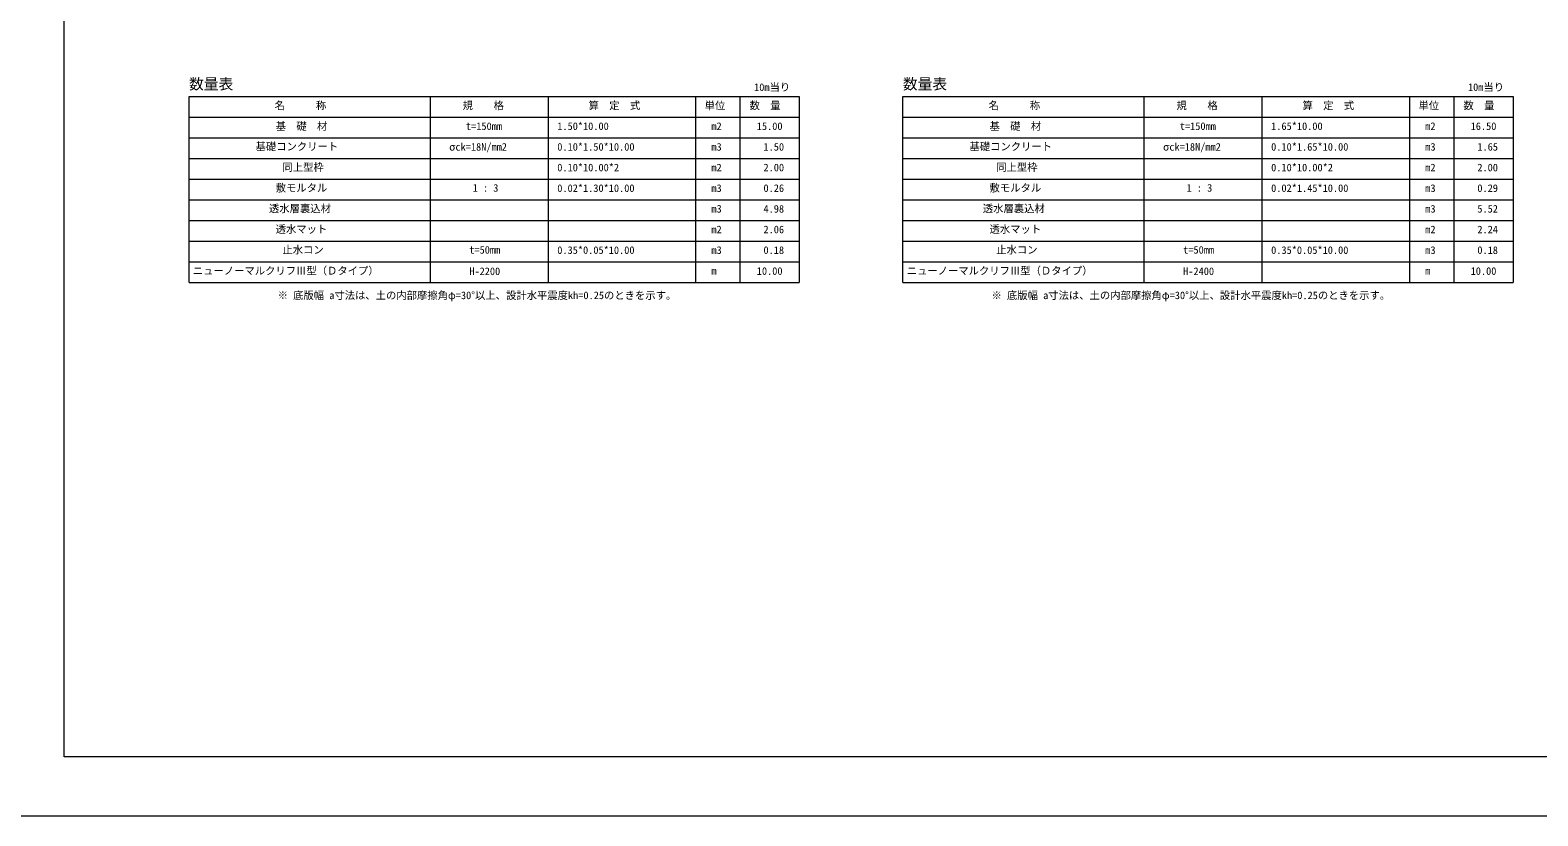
# Model space of a CAD drawing. Units: millimetres, scale not verified. Extents: x -1 to 252299, y 59402 to 118802.
# Drawn here: x 85249 to 136360, y 59402 to 86027 of the extents above; entities that cross this region are included whole.
import ezdxf
from ezdxf.enums import TextEntityAlignment as Align

# ---------------------------------------------------------------- set-up
doc = ezdxf.new("R2010")
doc.units = ezdxf.units.MM
doc.header["$LTSCALE"] = 300
doc.layers.add('D-MTR', color=1, linetype='Continuous')
doc.layers.add('D-MTR-TXT', color=1, linetype='Continuous')
for name, color, linetype, lineweight in [('D-MTR-FRAM', 7, 'Continuous', 18), ('D-TTL(外枠）', 2, 'Continuous', 18), ('DEFPOINTS_3', 7, 'Continuous', 18)]:
    doc.layers.add(name, color=color, linetype=linetype, lineweight=lineweight)
doc.styles.add('ＭＳ ゴシック', font='')
doc.styles.get('ＭＳ ゴシック').set_extended_font_data('MS Gothic')

msp = doc.modelspace()

# ---------------------------------------------------------------- linework, layer by layer
at = {"layer": 'D-MTR-FRAM'}
for p, q in [((90634.2, 83776.1), (111318.5, 83776.1)), ((90634.2, 77476.1), (90634.2, 83776.1)), ((98818.5, 77476.1), (98818.5, 83776.1)), ((102818.5, 77476.1), (102818.5, 83776.1)), ((107818.5, 77476.1), (107818.5, 83776.1)), ((109318.5, 77476.1), (109318.5, 83776.1)), ((109318.5, 77476.1), (109318.5, 83776.1)), ((111318.5, 83776.1), (111318.5, 77476.1)), ((114834.3, 83776.1), (135518.6, 83776.1)), ((114834.3, 77476.1), (114834.3, 83776.1)), ((123018.6, 77476.1), (123018.6, 83776.1)), ((127018.6, 77476.1), (127018.6, 83776.1)), ((132018.6, 77476.1), (132018.6, 83776.1)), ((133518.6, 77476.1), (133518.6, 83776.1)), ((133518.6, 77476.1), (133518.6, 83776.1)), ((135518.6, 83776.1), (135518.6, 77476.1)), ((90634.2, 83076.1), (111318.5, 83076.1)), ((114834.3, 83076.1), (135518.6, 83076.1)), ((90634.2, 82376.1), (111318.5, 82376.1)), ((114834.3, 82376.1), (135518.6, 82376.1)), ((90634.2, 81676.1), (111318.5, 81676.1)), ((114834.3, 81676.1), (135518.6, 81676.1)), ((90634.2, 80976.1), (111318.5, 80976.1)), ((114834.3, 80976.1), (135518.6, 80976.1)), ((90634.2, 80276.1), (111318.5, 80276.1)), ((114834.3, 80276.1), (135518.6, 80276.1)), ((90634.2, 79576.1), (111318.5, 79576.1)), ((114834.3, 79576.1), (135518.6, 79576.1)), ((90634.2, 78876.1), (111318.5, 78876.1)), ((114834.3, 78876.1), (135518.6, 78876.1)), ((90634.2, 78176.1), (111318.5, 78176.1)), ((114834.3, 78176.1), (135518.6, 78176.1)), ((90634.2, 77476.1), (111318.5, 77476.1)), ((114834.3, 77476.1), (135518.6, 77476.1))]:
    msp.add_line(p, q, dxfattribs=at)
at = {"layer": 'D-TTL(外枠）'}
for p, q in [((86398.9, 61402.1), (86398.9, 116802.1)), ((165898.9, 61402.1), (86398.9, 61402.1))]:
    msp.add_line(p, q, dxfattribs=at)
at = {"layer": 'DEFPOINTS_3'}
msp.add_line((84098.9, 59402.1), (168198.9, 59402.1), dxfattribs=at)

# ---------------------------------------------------------------- texts
at = {"layer": 'D-MTR', "style": 'ＭＳ ゴシック'}
for p in [(90634.2, 83909.5), (114834.3, 83909.5)]:
    msp.add_text('数量表', height=366.6, dxfattribs=at).set_placement(p, align=Align.BOTTOM_LEFT)
at = {"layer": 'D-MTR-TXT', "style": 'ＭＳ ゴシック'}
for s, p in [('10m当り', (109790.7, 83889.5)), ('10m当り', (133990.8, 83889.5)), ('名\u3000\u3000\u3000称', (93536.7, 83267.5)), ('規\u3000\u3000格', (99908.9, 83267.5)), ('算\u3000定\u3000式', (104181.5, 83267.5)), ('単位', (108113.7, 83267.5)), ('数\u3000量', (109636.3, 83267.5)), ('名\u3000\u3000\u3000称', (117736.8, 83267.5)), ('規\u3000\u3000格', (124109, 83267.5)), ('算\u3000定\u3000式', (128381.6, 83267.5)), ('単位', (132313.8, 83267.5)), ('数\u3000量', (133836.4, 83267.5)), ('基\u3000礎\u3000材', (93572.5, 82567.5)), ('t=150mm', (100022.6, 82567.5)), ('1.50*10.00', (103118.5, 82567.5)), ('m2', (108343.5, 82567.5)), ('15.00', (109881.5, 82567.5)), ('基\u3000礎\u3000材', (117772.6, 82567.5)), ('t=150mm', (124222.7, 82567.5)), ('1.65*10.00', (127318.6, 82567.5)), ('m2', (132543.6, 82567.5)), ('16.50', (134081.6, 82567.5)), ('基礎コンクリート', (92890.3, 81876.5)), ('σck=18N/mm2', (99454, 81867.5)), ('0.10*1.50*10.00', (103118.5, 81867.5)), ('m3', (108343.5, 81867.5)), ('1.50', (110108.9, 81867.5)), ('基礎コンクリート', (117090.4, 81876.5)), ('σck=18N/mm2', (123654.2, 81867.5)), ('0.10*1.65*10.00', (127318.6, 81867.5)), ('m3', (132543.6, 81867.5)), ('1.65', (134309, 81867.5)), ('同上型枠', (93799.9, 81176.5)), ('0.10*10.00*2', (103118.5, 81167.5)), ('m2', (108343.5, 81167.5)), ('2.00', (110108.9, 81167.5)), ('同上型枠', (118000.1, 81176.5)), ('0.10*10.00*2', (127318.6, 81167.5)), ('m2', (132543.6, 81167.5)), ('2.00', (134309, 81167.5)), ('敷モルタル', (93572.5, 80476.5)), ('1 : 3', (100250, 80476.5)), ('0.02*1.30*10.00', (103118.5, 80467.5)), ('m3', (108343.5, 80467.5)), ('0.26', (110108.9, 80467.5)), ('敷モルタル', (117772.6, 80476.5)), ('1 : 3', (124450.1, 80476.5)), ('0.02*1.45*10.00', (127318.6, 80467.5)), ('m3', (132543.6, 80467.5)), ('0.29', (134309, 80467.5)), ('透水層裏込材', (93345.1, 79776.5)), ('m3', (108343.5, 79767.5)), ('4.98', (110108.9, 79767.5)), ('透水層裏込材', (117545.2, 79776.5)), ('m3', (132543.6, 79767.5)), ('5.52', (134309, 79767.5)), ('透水マット', (93572.5, 79076.5)), ('m2', (108343.5, 79067.5)), ('2.06', (110108.9, 79067.5)), ('透水マット', (117772.6, 79076.5)), ('m2', (132543.6, 79067.5)), ('2.24', (134309, 79067.5)), ('止水コン', (93799.9, 78376.5)), ('0.35*0.05*10.00', (103118.5, 78367.5)), ('止水コン', (118000.1, 78376.5)), ('0.35*0.05*10.00', (127318.6, 78367.5)), ('t=50mm', (100136.3, 78376.5)), ('m3', (108343.5, 78367.5)), ('0.18', (110108.9, 78367.5)), ('t=50mm', (124336.4, 78376.5)), ('m3', (132543.6, 78367.5)), ('0.18', (134309, 78367.5)), ('ニューノーマルクリフⅢ型（Ｄタイプ）', (90763.7, 77667.5)), ('H-2200', (100136.3, 77651.1)), ('m', (108343.5, 77667.5)), ('10.00', (109881.5, 77658.5)), ('ニューノーマルクリフⅢ型（Ｄタイプ）', (114963.8, 77667.5)), ('H-2400', (124336.4, 77651.1)), ('m', (132543.6, 77667.5)), ('10.00', (134081.6, 77658.5)), ('※ 底版幅 a寸法は、土の内部摩擦角φ=30°以上、設計水平震度kh=0.25のときを示す。', (93638.7, 76835.1)), ('※ 底版幅 a寸法は、土の内部摩擦角φ=30°以上、設計水平震度kh=0.25のときを示す。', (117838.8, 76835.1))]:
    msp.add_text(s, height=256.6, dxfattribs=at).set_placement(p, align=Align.BOTTOM_LEFT)

doc.saveas('drawing.dxf')
